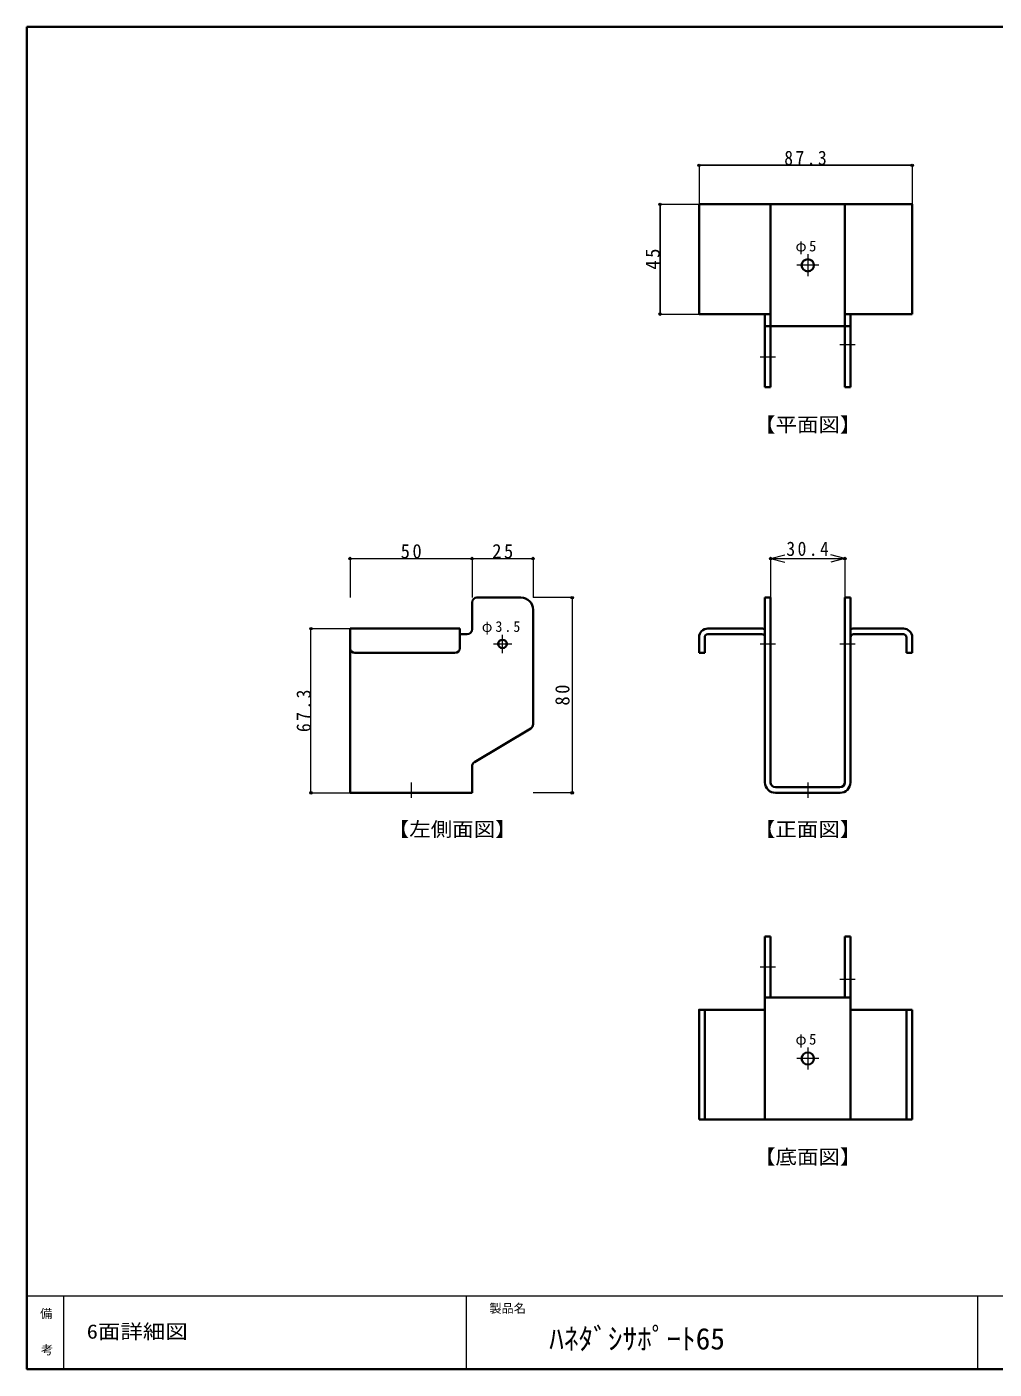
# Model space of a CAD drawing. Units: millimetres on the paper, with parts at other scales. Extents: x -405 to 405, y -286 to 286.
# Drawn here: x -405 to -206.9, y 11 to 286 of the extents above; entities that cross this region are included whole.
import ezdxf
from ezdxf.enums import TextEntityAlignment as Align

# ---------------------------------------------------------------- set-up
doc = ezdxf.new("R2010")
doc.units = ezdxf.units.MM
doc.header["$PDMODE"] = 32
doc.header["$PDSIZE"] = 0.5
doc.linetypes.add('CHAIN2', pattern=[12, 9, -1, 1, -1])
for name, color, linetype, lineweight in [('0-1_本体', 7, 'Continuous', 35), ('0-8_寸法', 4, 'Continuous', 18), ('F-0_枠図面', 4, 'Continuous', 18)]:
    doc.layers.add(name, color=color, linetype=linetype, lineweight=lineweight)
doc.layers.add('F-2_文字1', color=7, linetype='Continuous')
doc.layers.add('F-3_文字2', color=7, linetype='Continuous')
doc.styles.add('ＭＳ ゴシック', font='')
doc.styles.get('ＭＳ ゴシック').set_extended_font_data('MS Gothic')

msp = doc.modelspace()

# ---------------------------------------------------------------- linework, layer by layer
at = {"layer": '0-1_本体'}
for p, q in [((-267.304, 249.647), (-223.654, 249.647)), ((-267.304, 249.647), (-267.304, 227.147)), ((-252.654, 249.647), (-252.654, 224.647)), ((-237.454, 249.647), (-237.454, 224.647)), ((-223.654, 249.647), (-223.654, 227.147)), ((-267.304, 227.147), (-252.654, 227.147)), ((-253.804, 227.147), (-253.804, 224.647)), ((-237.454, 227.147), (-223.654, 227.147)), ((-236.304, 227.147), (-236.304, 224.647)), ((-253.804, 224.647), (-253.804, 212.147)), ((-253.804, 224.647), (-236.304, 224.647)), ((-252.654, 224.647), (-252.654, 212.147)), ((-237.454, 224.647), (-237.454, 212.147)), ((-236.304, 224.647), (-236.304, 212.147)), ((-253.804, 212.147), (-252.654, 212.147)), ((-237.454, 212.147), (-236.304, 212.147)), ((-313.804, 168.072), (-313.804, 162.572)), ((-303.804, 169.072), (-312.804, 169.072)), ((-252.654, 169.072), (-253.804, 169.072)), ((-253.804, 131.222), (-253.804, 169.072)), ((-252.654, 131.222), (-252.654, 169.072)), ((-236.304, 169.072), (-237.454, 169.072)), ((-237.454, 131.222), (-237.454, 169.072)), ((-236.304, 131.222), (-236.304, 169.072)), ((-301.304, 166.572), (-301.304, 143.138)), ((-338.804, 162.722), (-316.304, 162.722)), ((-338.804, 129.072), (-338.804, 162.722)), ((-316.304, 158.722), (-316.304, 162.722)), ((-313.804, 162.722), (-313.804, 162.572)), ((-254.454, 162.722), (-265.504, 162.722)), ((-235.654, 162.722), (-225.454, 162.722)), ((-314.804, 161.572), (-316.304, 161.572)), ((-267.304, 157.722), (-267.304, 160.922)), ((-266.154, 157.722), (-266.154, 160.922)), ((-254.454, 161.572), (-265.504, 161.572)), ((-225.454, 161.572), (-235.654, 161.572)), ((-224.804, 157.722), (-224.804, 160.922)), ((-223.654, 157.722), (-223.654, 160.922)), ((-337.804, 157.722), (-317.304, 157.722)), ((-266.154, 157.722), (-267.304, 157.722)), ((-224.804, 157.722), (-223.654, 157.722)), ((-301.789, 142.28), (-313.318, 135.363)), ((-301.304, 142.572), (-301.304, 142.572)), ((-313.804, 135.072), (-313.804, 135.072)), ((-313.804, 134.505), (-313.804, 129.072)), ((-251.654, 130.222), (-238.454, 130.222)), ((-338.804, 129.072), (-313.804, 129.072)), ((-251.654, 129.072), (-238.454, 129.072)), ((-253.804, 87.147), (-253.804, 99.647)), ((-253.804, 99.647), (-252.654, 99.647)), ((-252.654, 87.147), (-252.654, 99.647)), ((-237.454, 87.147), (-237.454, 99.647)), ((-237.454, 99.647), (-236.304, 99.647)), ((-236.304, 87.147), (-236.304, 99.647)), ((-253.804, 87.147), (-236.304, 87.147)), ((-253.804, 62.147), (-253.804, 87.147)), ((-236.304, 62.147), (-236.304, 87.147)), ((-266.154, 62.147), (-266.154, 84.647)), ((-236.304, 84.647), (-223.654, 84.647)), ((-224.804, 62.147), (-224.804, 84.647)), ((-223.654, 62.147), (-223.654, 84.647)), ((-267.304, 62.147), (-223.654, 62.147))]:
    msp.add_line(p, q, dxfattribs=at)
msp.add_lwpolyline([(-267.304, 62.147), (-267.304, 84.647), (-253.804, 84.647)], dxfattribs=at)
for centre, radius in [((-245.054, 237.147), 1.25), ((-307.554, 159.572), 0.875), ((-245.054, 74.647), 1.25)]:
    msp.add_circle(centre, radius, dxfattribs=at)
for centre, radius, start, end in [((-312.804, 168.072), 1, 90, 180), ((-303.804, 166.572), 2.5, 0, 90), ((-314.804, 162.572), 1, 270, 0), ((-265.504, 160.922), 1.8, 90, 180), ((-254.454, 160.922), 1.8, 68.83155, 90), ((-235.654, 160.922), 1.8, 90, 111.16845), ((-225.454, 160.922), 1.8, 0, 90), ((-265.504, 160.922), 0.65, 90, 180), ((-254.454, 160.922), 0.65, 0, 90), ((-235.654, 160.922), 0.65, 90, 180), ((-225.454, 160.922), 0.65, 0, 90), ((-337.804, 158.722), 1, 180, 270), ((-317.304, 158.722), 1, 270, 0), ((-302.304, 143.138), 1, 300.96376, 0), ((-312.804, 134.505), 1, 120.96376, 180), ((-251.654, 131.222), 2.15, 180, 270), ((-251.654, 131.222), 1, 180, 270), ((-238.454, 131.222), 1, 270, 0), ((-238.454, 131.222), 2.15, 270, 0), ((-238.454, 131.222), 2.15, 270, 271.55217)]:
    msp.add_arc(centre, radius, start, end, dxfattribs=at)
at = {"layer": '0-8_寸法'}
for p, q in [((-267.304, 257.647), (-223.654, 257.647)), ((-267.304, 257.647), (-267.304, 249.647)), ((-223.654, 257.647), (-223.654, 249.647)), ((-275.304, 249.647), (-267.304, 249.647)), ((-275.304, 227.147), (-267.304, 227.147)), ((-338.804, 177.072), (-316.304, 177.072)), ((-338.804, 177.072), (-338.804, 169.072)), ((-316.304, 177.072), (-313.804, 177.072)), ((-313.804, 177.072), (-313.804, 169.072)), ((-313.804, 177.072), (-301.304, 177.072)), ((-301.304, 177.072), (-301.304, 169.072)), ((-252.654, 177.072), (-249.756, 177.848)), ((-252.654, 177.072), (-237.454, 177.072)), ((-252.654, 177.072), (-252.654, 169.072)), ((-252.654, 177.072), (-249.756, 176.295)), ((-237.454, 177.072), (-240.351, 177.848)), ((-237.454, 177.072), (-240.351, 176.295)), ((-237.454, 177.072), (-237.454, 169.072)), ((-293.304, 169.072), (-301.304, 169.072)), ((-293.304, 169.072), (-293.304, 129.072)), ((-346.804, 129.072), (-346.804, 162.722)), ((-346.804, 162.722), (-338.804, 162.722)), ((-346.804, 129.072), (-338.804, 129.072)), ((-293.304, 129.072), (-301.304, 129.072))]:
    msp.add_line(p, q, dxfattribs=at)
at = {"layer": '0-8_寸法', "linetype": 'CHAIN2'}
for p, q in [((-245.054, 239.397), (-245.054, 234.897)), ((-242.804, 237.147), (-247.304, 237.147)), ((-238.454, 220.897), (-235.304, 220.897)), ((-254.804, 218.397), (-251.654, 218.397)), ((-309.429, 159.572), (-305.679, 159.572)), ((-307.554, 157.697), (-307.554, 161.447)), ((-254.804, 159.572), (-251.654, 159.572)), ((-238.454, 159.572), (-235.304, 159.572)), ((-326.304, 131.222), (-326.304, 128.072)), ((-245.054, 131.222), (-245.054, 128.072)), ((-254.804, 93.397), (-251.654, 93.397)), ((-238.454, 90.897), (-235.304, 90.897)), ((-242.804, 74.647), (-247.304, 74.647)), ((-245.054, 76.897), (-245.054, 72.397))]:
    msp.add_line(p, q, dxfattribs=at)
at = {"layer": '0-8_寸法'}
for points in [[(-267.304, 257.647), (-223.654, 257.647), (-267.304, 257.647)], [(-275.304, 249.647), (-275.304, 227.147), (-275.304, 249.647)]]:
    msp.add_lwpolyline(points, dxfattribs=at)
for p in [(-267.304, 257.647), (-223.654, 257.647), (-275.304, 249.647), (-275.304, 227.147), (-338.804, 177.072), (-313.804, 177.072), (-301.304, 177.072), (-252.654, 177.072), (-237.454, 177.072), (-293.304, 169.072), (-346.804, 162.722), (-346.804, 129.072), (-293.304, 129.072)]:
    msp.add_point(p, dxfattribs=at)
at = {"layer": 'F-0_枠図面', "color": 7, "lineweight": 35}
msp.add_line((-405, 286), (-15.5, 286), dxfattribs=at)
at = {"layer": 'F-0_枠図面'}
for p, q in [((-405, 26), (-15.5, 26)), ((-397.5, 26), (-397.5, 11)), ((-315, 26), (-315, 11)), ((-210.25, 26), (-210.25, 11))]:
    msp.add_line(p, q, dxfattribs=at)
at = {"layer": 'F-0_枠図面', "color": 7, "lineweight": 35}
msp.add_lwpolyline([(-405, 286), (-405, 11), (-15.5, 11)], dxfattribs=at)

# ---------------------------------------------------------------- texts
at = {"layer": '0-8_寸法', "color": 7, "style": 'ＭＳ ゴシック', "width": 1.1}
for s, p in [('【平面図】', (-256.054, 202.147)), ('【左側面図】', (-331.078, 119.27)), ('【正面図】', (-256.078, 119.27)), ('【底面図】', (-256.054, 52.147))]:
    msp.add_text(s, height=2.933, dxfattribs=at).set_placement(p, align=Align.BOTTOM_LEFT)
at = {"layer": '0-8_寸法', "color": 7, "attachment_point": 7, "style": 'ＭＳ ゴシック'}
for s, insert, char_height in [('\\T1.28;\\W0.9;87.3', (-249.854, 257.647), 2.933), ('\\T1.22;φ5', (-247.554, 239.397), 2.199), ('\\T1.27;\\W0.95;50', (-328.429, 177.072), 2.933), ('\\T1.27;\\W0.95;25', (-309.679, 177.072), 2.933), ('\\T1.28;\\W0.9;30.4', (-249.429, 177.572), 2.933), ('\\T1.29;\\W0.95;φ3.5', (-311.804, 161.447), 2.199), ('\\T1.22;φ5', (-247.554, 76.897), 2.199)]:
    msp.add_mtext(s, dxfattribs=dict(at, insert=insert, char_height=char_height))
at = {"layer": '0-8_寸法', "color": 7, "char_height": 2.933, "attachment_point": 7, "rotation": 90, "style": 'ＭＳ ゴシック'}
for s, insert in [('\\T1.27;\\W0.95;45', (-275.304, 236.272)), ('\\T1.28;\\W0.9;67.3', (-346.804, 141.522)), ('\\T1.27;\\W0.95;80', (-293.804, 146.947))]:
    msp.add_mtext(s, dxfattribs=dict(at, insert=insert))
at = {"layer": 'F-2_文字1', "style": 'ＭＳ ゴシック'}
for s, p in [('備', (-402.289, 20.913)), ('製品名', (-310.273, 21.998)), ('考', (-402.11, 13.49))]:
    msp.add_text(s, height=1.833, dxfattribs=at).set_placement(p, align=Align.BOTTOM_LEFT)
at = {"layer": 'F-3_文字2', "style": 'ＭＳ ゴシック', "width": 1.15}
msp.add_text('6面詳細図', height=2.933, dxfattribs=at).set_placement((-392.736, 16.368), align=Align.BOTTOM_LEFT)
at = {"layer": 'F-3_文字2', "style": 'ＭＳ ゴシック'}
msp.add_text('ﾊﾈﾀﾞｼｻﾎﾟｰﾄ65', height=4.399, dxfattribs=at).set_placement((-297.999, 13.709), align=Align.BOTTOM_LEFT)

doc.saveas('drawing.dxf')
